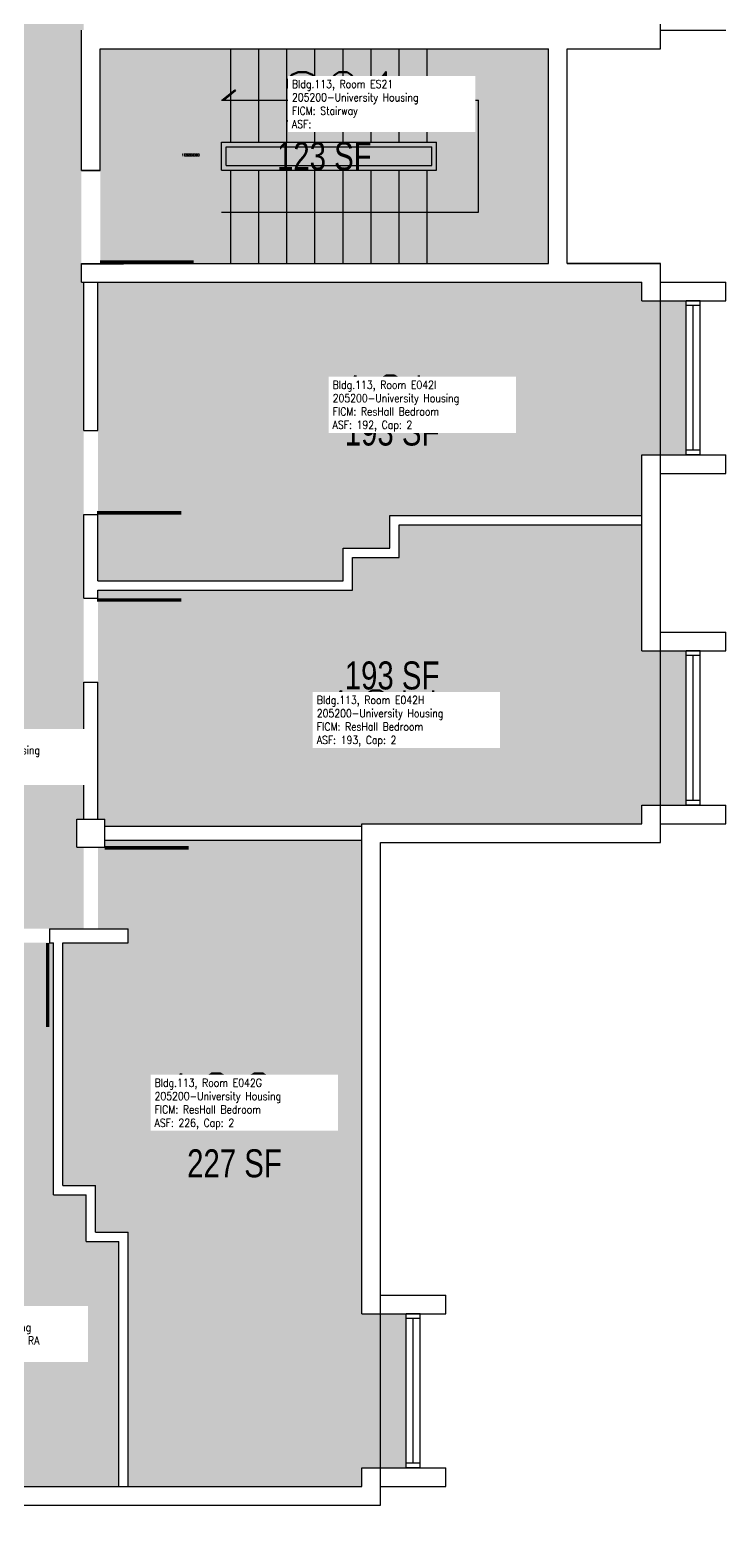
# Model space of a CAD drawing. Header units: inches. Extents: x -168 to 3268, y -1256 to 4808.
# Drawn here: x 2518 to 2816, y -1239 to -596 of the extents above; entities that cross this region are included whole.
import ezdxf
from ezdxf.enums import TextEntityAlignment as Align

# ---------------------------------------------------------------- set-up
doc = ezdxf.new("R2010")
doc.units = ezdxf.units.IN
doc.header["$LTSCALE"] = 100
doc.header["$MEASUREMENT"] = 0
for name, color, linetype in [('A-DOOR', 2, 'CONTINUOUS'), ('A-FLOR', 3, 'CONTINUOUS'), ('A-GLAZ', 1, 'CONTINUOUS'), ('A-GLAZ-SILL', 2, 'CONTINUOUS'), ('A-IDEN-RNUM', 7, 'CONTINUOUS'), ('A-IDEN-SNUM', 4, 'CONTINUOUS'), ('A-IDEN-VNUM', 4, 'CONTINUOUS'), ('A-SITE', 3, 'CONTINUOUS'), ('A-WALL', 5, 'CONTINUOUS'), ('AREA-TEXT', 3, 'CONTINUOUS'), ('Rooms-Category-Color', 7, 'CONTINUOUS'), ('Rooms-College-Color', 7, 'CONTINUOUS'), ('Rooms-Department-Color', 7, 'CONTINUOUS'), ('Rooms-Division-Color', 7, 'CONTINUOUS'), ('Rooms-Information', 7, 'CONTINUOUS')]:
    doc.layers.add(name, color=color, linetype=linetype)
doc.styles.add('AREA', font='arial.ttf', dxfattribs={"width": 0.75, "height": 12})
doc.styles.add('ROOMSNUMBER', font='TXT.SHX', dxfattribs={"height": 1})
doc.styles.add('ROOMVNUMBER', font='simplex.shx', dxfattribs={"width": 0.85})

msp = doc.modelspace()

# ---------------------------------------------------------------- hatches: boundary and pattern name
at = {"layer": 'Rooms-Category-Color', "true_color": 0x728ef3}
for points in [[(2497, -545.27), (2497, -739), (2351, -739), (2350.74, -633), (2350.73, -629.95), (2350.66, -597), (2350.65, -593.95), (2350.65, -545.27), (2307, -545.27), (2307, -597.32), (2307, -633.32), (2307, -694), (2310, -694), (2310, -706), (2307, -706), (2307, -763.98), (2307, -799.98), (2307, -835.79), (2307, -799.98), (2307, -835.79), (2307, -871.79), (2307, -934), (2310, -934), (2310, -937), (2312.03, -937), (2348.03, -937), (2418, -937), (2418, -934), (2430, -934), (2430, -937), (2431.05, -937), (2461.05, -937), (2487, -937), (2487, -981), (2490.24, -981), (2526.24, -981), (2541, -981), (2541, -946), (2538, -946), (2538, -934), (2541, -934), (2541, -875.42), (2541, -839.42), (2541, -803.61), (2541, -839.42), (2541, -803.61), (2541, -767.61), (2541, -704), (2540, -704), (2540, -696), (2540, -656), (2540, -596), (2541, -596), (2541, -545.27)], [(2780, -778), (2780, -804), (2672, -804), (2672, -818), (2652, -818), (2652, -832), (2547, -832), (2547, -803.61), (2547, -832), (2547, -803.61), (2547, -767.61), (2547, -704), (2780, -704), (2780, -712), (2799, -712), (2799, -778)], [(2656, -836), (2656, -822), (2676, -822), (2676, -808), (2780, -808), (2780, -862), (2799, -862), (2799, -928), (2780, -928), (2780, -936), (2660, -936), (2660, -937), (2550, -937), (2550, -934), (2547, -934), (2547, -875.42), (2547, -836)], [(2560, -987), (2560, -981), (2547, -981), (2547, -946), (2550, -946), (2550, -943), (2660, -943), (2660, -1146), (2679, -1146), (2679, -1212), (2660, -1212), (2660, -1220), (2560, -1220), (2560, -1111), (2546, -1111), (2546, -1091), (2532, -1091), (2532, -987)], [(2427, -987), (2490.24, -987), (2526.24, -987), (2528, -987), (2528, -1095), (2542, -1095), (2542, -1115), (2556, -1115), (2556, -1220), (2502, -1220), (2502, -1239), (2436, -1239), (2436, -1220), (2428, -1220), (2428, -1056), (2427, -1056)]]:
    msp.add_hatch(color=171, dxfattribs=at).paths.add_polyline_path(points)
at = {"layer": 'Rooms-Category-Color', "true_color": 0xadadad}
msp.add_hatch(color=253, dxfattribs=at).paths.add_polyline_path([(2692, -696), (2740, -696), (2740, -604), (2692, -604), (2686, -604), (2548, -604), (2548, -656), (2548, -696), (2686, -696)])
at = {"layer": 'Rooms-College-Color', "true_color": 0xadadad}
for points in [[(2497, -545.27), (2497, -739), (2351, -739), (2350.74, -633), (2350.73, -629.95), (2350.66, -597), (2350.65, -593.95), (2350.65, -545.27), (2307, -545.27), (2307, -597.32), (2307, -633.32), (2307, -694), (2310, -694), (2310, -706), (2307, -706), (2307, -763.98), (2307, -799.98), (2307, -835.79), (2307, -799.98), (2307, -835.79), (2307, -871.79), (2307, -934), (2310, -934), (2310, -937), (2312.03, -937), (2348.03, -937), (2418, -937), (2418, -934), (2430, -934), (2430, -937), (2431.05, -937), (2461.05, -937), (2487, -937), (2487, -981), (2490.24, -981), (2526.24, -981), (2541, -981), (2541, -946), (2538, -946), (2538, -934), (2541, -934), (2541, -875.42), (2541, -839.42), (2541, -803.61), (2541, -839.42), (2541, -803.61), (2541, -767.61), (2541, -704), (2540, -704), (2540, -696), (2540, -656), (2540, -596), (2541, -596), (2541, -545.27)], [(2692, -696), (2740, -696), (2740, -604), (2692, -604), (2686, -604), (2548, -604), (2548, -656), (2548, -696), (2686, -696)], [(2780, -778), (2780, -804), (2672, -804), (2672, -818), (2652, -818), (2652, -832), (2547, -832), (2547, -803.61), (2547, -832), (2547, -803.61), (2547, -767.61), (2547, -704), (2780, -704), (2780, -712), (2799, -712), (2799, -778)], [(2656, -836), (2656, -822), (2676, -822), (2676, -808), (2780, -808), (2780, -862), (2799, -862), (2799, -928), (2780, -928), (2780, -936), (2660, -936), (2660, -937), (2550, -937), (2550, -934), (2547, -934), (2547, -875.42), (2547, -836)], [(2560, -987), (2560, -981), (2547, -981), (2547, -946), (2550, -946), (2550, -943), (2660, -943), (2660, -1146), (2679, -1146), (2679, -1212), (2660, -1212), (2660, -1220), (2560, -1220), (2560, -1111), (2546, -1111), (2546, -1091), (2532, -1091), (2532, -987)], [(2427, -987), (2490.24, -987), (2526.24, -987), (2528, -987), (2528, -1095), (2542, -1095), (2542, -1115), (2556, -1115), (2556, -1220), (2502, -1220), (2502, -1239), (2436, -1239), (2436, -1220), (2428, -1220), (2428, -1056), (2427, -1056)]]:
    msp.add_hatch(color=253, dxfattribs=at).paths.add_polyline_path(points)
at = {"layer": 'Rooms-Department-Color', "true_color": 0x604aed}
for points in [[(2497, -545.27), (2497, -739), (2351, -739), (2350.74, -633), (2350.73, -629.95), (2350.66, -597), (2350.65, -593.95), (2350.65, -545.27), (2307, -545.27), (2307, -597.32), (2307, -633.32), (2307, -694), (2310, -694), (2310, -706), (2307, -706), (2307, -763.98), (2307, -799.98), (2307, -835.79), (2307, -799.98), (2307, -835.79), (2307, -871.79), (2307, -934), (2310, -934), (2310, -937), (2312.03, -937), (2348.03, -937), (2418, -937), (2418, -934), (2430, -934), (2430, -937), (2431.05, -937), (2461.05, -937), (2487, -937), (2487, -981), (2490.24, -981), (2526.24, -981), (2541, -981), (2541, -946), (2538, -946), (2538, -934), (2541, -934), (2541, -875.42), (2541, -839.42), (2541, -803.61), (2541, -839.42), (2541, -803.61), (2541, -767.61), (2541, -704), (2540, -704), (2540, -696), (2540, -656), (2540, -596), (2541, -596), (2541, -545.27)], [(2780, -778), (2780, -804), (2672, -804), (2672, -818), (2652, -818), (2652, -832), (2547, -832), (2547, -803.61), (2547, -832), (2547, -803.61), (2547, -767.61), (2547, -704), (2780, -704), (2780, -712), (2799, -712), (2799, -778)], [(2656, -836), (2656, -822), (2676, -822), (2676, -808), (2780, -808), (2780, -862), (2799, -862), (2799, -928), (2780, -928), (2780, -936), (2660, -936), (2660, -937), (2550, -937), (2550, -934), (2547, -934), (2547, -875.42), (2547, -836)], [(2560, -987), (2560, -981), (2547, -981), (2547, -946), (2550, -946), (2550, -943), (2660, -943), (2660, -1146), (2679, -1146), (2679, -1212), (2660, -1212), (2660, -1220), (2560, -1220), (2560, -1111), (2546, -1111), (2546, -1091), (2532, -1091), (2532, -987)], [(2427, -987), (2490.24, -987), (2526.24, -987), (2528, -987), (2528, -1095), (2542, -1095), (2542, -1115), (2556, -1115), (2556, -1220), (2502, -1220), (2502, -1239), (2436, -1239), (2436, -1220), (2428, -1220), (2428, -1056), (2427, -1056)]]:
    msp.add_hatch(color=173, dxfattribs=at).paths.add_polyline_path(points)
at = {"layer": 'Rooms-Department-Color', "true_color": 0xacacac}
msp.add_hatch(color=253, dxfattribs=at).paths.add_polyline_path([(2692, -696), (2740, -696), (2740, -604), (2692, -604), (2686, -604), (2548, -604), (2548, -656), (2548, -696), (2686, -696)])
at = {"layer": 'Rooms-Division-Color', "true_color": 0x604aed}
for points in [[(2497, -545.27), (2497, -739), (2351, -739), (2350.74, -633), (2350.73, -629.95), (2350.66, -597), (2350.65, -593.95), (2350.65, -545.27), (2307, -545.27), (2307, -597.32), (2307, -633.32), (2307, -694), (2310, -694), (2310, -706), (2307, -706), (2307, -763.98), (2307, -799.98), (2307, -835.79), (2307, -799.98), (2307, -835.79), (2307, -871.79), (2307, -934), (2310, -934), (2310, -937), (2312.03, -937), (2348.03, -937), (2418, -937), (2418, -934), (2430, -934), (2430, -937), (2431.05, -937), (2461.05, -937), (2487, -937), (2487, -981), (2490.24, -981), (2526.24, -981), (2541, -981), (2541, -946), (2538, -946), (2538, -934), (2541, -934), (2541, -875.42), (2541, -839.42), (2541, -803.61), (2541, -839.42), (2541, -803.61), (2541, -767.61), (2541, -704), (2540, -704), (2540, -696), (2540, -656), (2540, -596), (2541, -596), (2541, -545.27)], [(2780, -778), (2780, -804), (2672, -804), (2672, -818), (2652, -818), (2652, -832), (2547, -832), (2547, -803.61), (2547, -832), (2547, -803.61), (2547, -767.61), (2547, -704), (2780, -704), (2780, -712), (2799, -712), (2799, -778)], [(2656, -836), (2656, -822), (2676, -822), (2676, -808), (2780, -808), (2780, -862), (2799, -862), (2799, -928), (2780, -928), (2780, -936), (2660, -936), (2660, -937), (2550, -937), (2550, -934), (2547, -934), (2547, -875.42), (2547, -836)], [(2560, -987), (2560, -981), (2547, -981), (2547, -946), (2550, -946), (2550, -943), (2660, -943), (2660, -1146), (2679, -1146), (2679, -1212), (2660, -1212), (2660, -1220), (2560, -1220), (2560, -1111), (2546, -1111), (2546, -1091), (2532, -1091), (2532, -987)], [(2427, -987), (2490.24, -987), (2526.24, -987), (2528, -987), (2528, -1095), (2542, -1095), (2542, -1115), (2556, -1115), (2556, -1220), (2502, -1220), (2502, -1239), (2436, -1239), (2436, -1220), (2428, -1220), (2428, -1056), (2427, -1056)]]:
    msp.add_hatch(color=173, dxfattribs=at).paths.add_polyline_path(points)
at = {"layer": 'Rooms-Division-Color', "true_color": 0xadadad}
msp.add_hatch(color=253, dxfattribs=at).paths.add_polyline_path([(2692, -696), (2740, -696), (2740, -604), (2692, -604), (2686, -604), (2548, -604), (2548, -656), (2548, -696), (2686, -696)])

# ---------------------------------------------------------------- linework, layer by layer
at = {"layer": 'A-DOOR'}
for points in [[(2547.99, -695.37, 1.5, 1.5, 0), (2587.99, -695.37, 0, 0, 0), (2587.99, -694.62, 0, 0, 0.414214), (2546.49, -656.12, 0, 0, 0.414214)], [(2546.7, -802.86, 1.5, 1.5, 0), (2582.7, -802.86, 0, 0, 0), (2582.7, -802.11, 0, 0, 0.414214), (2545.2, -767.61, 0, 0, 0.414214)], [(2546.7, -840.17, 1.5, 1.5, 0), (2582.7, -840.17, 0, 0, 0), (2582.7, -840.92, 0, 0, -0.414214), (2545.2, -875.42, 0, 0, -0.414214)], [(2549.9, -946.32, 1.5, 1.5, 0), (2585.9, -946.32, 0, 0, 0), (2585.9, -947.07, 0, 0, -0.414214), (2548.4, -981.57, 0, 0, -0.414214)], [(2525.49, -987.12, 1.5, 1.5, 0), (2525.49, -1023.12, 0, 0, 0), (2524.74, -1023.12, 0, 0, -0.414214), (2490.24, -985.62, 0, 0, -0.414214)]]:
    msp.add_lwpolyline(points, format="xyseb", dxfattribs=at)
at = {"layer": 'A-FLOR'}
for p, q in [((2604, -644), (2604, -604)), ((2616, -644), (2616, -604)), ((2628, -644), (2628, -604)), ((2640, -644), (2640, -604)), ((2652, -644), (2652, -604)), ((2664, -644), (2664, -604)), ((2676, -644), (2676, -604)), ((2688, -644), (2688, -604)), ((2600.07, -626.02), (2605.63, -621.61)), ((2606.02, -622.09), (2601.07, -626)), ((2605.63, -621.61), (2606.02, -622.09)), ((2600, -626), (2710, -626)), ((2710, -674), (2710, -626)), ((2604, -696), (2604, -656)), ((2616, -696), (2616, -656)), ((2628, -696), (2628, -656)), ((2640, -696), (2640, -656)), ((2652, -696), (2652, -656)), ((2664, -696), (2664, -656)), ((2676, -696), (2676, -656)), ((2688, -696), (2688, -656)), ((2600, -674), (2710, -674))]:
    msp.add_line(p, q, dxfattribs=at)
at = {"layer": 'A-GLAZ'}
for p, q in [((2802, -776), (2802, -714)), ((2802, -926), (2802, -864)), ((2682, -1210), (2682, -1148))]:
    msp.add_line(p, q, dxfattribs=at)
at = {"layer": 'A-GLAZ-SILL'}
for p, q in [((2799, -776), (2799, -714)), ((2805, -776), (2805, -714)), ((2799, -926), (2799, -864)), ((2805, -926), (2805, -864)), ((2679, -1210), (2679, -1148)), ((2685, -1210), (2685, -1148))]:
    msp.add_line(p, q, dxfattribs=at)
at = {"layer": 'A-SITE'}
msp.add_lwpolyline([(2788, -116), (2668, -116), (2668, 4), (2428, 4), (2428, 168), (2180, 168), (2180, -116), (2060, -116), (2060, -364), (2100, -364), (2100, -456), (2060, -456), (2060, -944), (2180, -944), (2180, -1064), (2420, -1064), (2420, -1228), (2668, -1228), (2668, -944), (2788, -944), (2788, -696), (2748, -696), (2748, -604), (2788, -604)], close=True, dxfattribs=at)
at = {"layer": 'A-WALL'}
for p, q in [((2540, -656.12), (2540, -596)), ((2788, -596), (2816, -596)), ((2788, -604), (2788, -596)), ((2548, -604), (2740, -604)), ((2548, -656.12), (2548, -604)), ((2740, -696), (2740, -604)), ((2748, -696), (2748, -604)), ((2748, -604), (2788, -604)), ((2600, -644), (2692, -644)), ((2600, -656), (2600, -644)), ((2602, -646), (2690, -646)), ((2602, -654), (2602, -646)), ((2690, -654), (2690, -646)), ((2692, -656), (2692, -644)), ((2602, -654), (2690, -654)), ((2540, -656), (2548, -656)), ((2540, -656.12), (2548, -656.12)), ((2600, -656), (2692, -656)), ((2540, -696), (2740, -696)), ((2540, -704), (2540, -696)), ((2540, -696.12), (2557.99, -696.12)), ((2748, -696), (2788, -696)), ((2788, -704), (2788, -696)), ((2540, -704), (2780, -704)), ((2541, -767.61), (2541, -704)), ((2547, -767.61), (2547, -704)), ((2780, -712), (2780, -704)), ((2788, -704), (2816, -704)), ((2816, -712), (2816, -704)), ((2780, -712), (2816, -712)), ((2805, -712), (2799, -712)), ((2799, -714), (2799, -712)), ((2805, -714), (2805, -712)), ((2805, -714), (2799, -714)), ((2541, -767.61), (2547, -767.61)), ((2780, -862), (2780, -778)), ((2780, -778), (2816, -778)), ((2805, -776), (2799, -776)), ((2799, -778), (2799, -776)), ((2805, -778), (2799, -778)), ((2805, -778), (2805, -776)), ((2816, -786), (2816, -778)), ((2788, -854), (2788, -786)), ((2788, -786), (2816, -786)), ((2541, -839.42), (2541, -803.61)), ((2541, -803.61), (2547, -803.61)), ((2547, -832), (2547, -803.61)), ((2672, -804), (2780, -804)), ((2672, -818), (2672, -804)), ((2676, -808), (2780, -808)), ((2676, -822), (2676, -808)), ((2652, -818), (2672, -818)), ((2652, -832), (2652, -818)), ((2656, -822), (2676, -822)), ((2656, -836), (2656, -822)), ((2547, -832), (2652, -832)), ((2541, -839.42), (2547, -839.42)), ((2547, -836), (2656, -836)), ((2547, -839.42), (2547, -836)), ((2788, -854), (2816, -854)), ((2816, -862), (2816, -854)), ((2780, -862), (2816, -862)), ((2805, -862), (2799, -862)), ((2799, -864), (2799, -862)), ((2805, -864), (2799, -864)), ((2805, -864), (2805, -862)), ((2541, -875.42), (2547, -875.42)), ((2541, -934), (2541, -875.42)), ((2547, -934), (2547, -875.42)), ((2780, -928), (2816, -928)), ((2780, -936), (2780, -928)), ((2805, -926), (2799, -926)), ((2799, -928), (2799, -926)), ((2805, -928), (2799, -928)), ((2805, -928), (2805, -926)), ((2816, -936), (2816, -928)), ((2538, -934), (2550, -934)), ((2538, -946), (2538, -934)), ((2550, -946), (2550, -934)), ((2550, -937), (2660, -937)), ((2660, -1146), (2660, -936)), ((2660, -936), (2780, -936)), ((2788, -936), (2816, -936)), ((2788, -944), (2788, -936)), ((2550, -943), (2660, -943)), ((2668, -1138), (2668, -944)), ((2668, -944), (2788, -944)), ((2538, -946), (2550, -946)), ((2526.24, -981), (2526.24, -987)), ((2526.24, -981), (2560, -981)), ((2560, -987), (2560, -981)), ((2526.24, -987), (2528, -987)), ((2528, -1095), (2528, -987)), ((2532, -1091), (2532, -987)), ((2532, -987), (2560, -987)), ((2532, -1091), (2546, -1091)), ((2546, -1111), (2546, -1091)), ((2528, -1095), (2542, -1095)), ((2542, -1115), (2542, -1095)), ((2546, -1111), (2560, -1111)), ((2560, -1220), (2560, -1111)), ((2542, -1115), (2556, -1115)), ((2556, -1220), (2556, -1115)), ((2668, -1138), (2696, -1138)), ((2696, -1146), (2696, -1138)), ((2660, -1146), (2696, -1146)), ((2679, -1148), (2679, -1146)), ((2685, -1146), (2679, -1146)), ((2685, -1148), (2679, -1148)), ((2685, -1148), (2685, -1146)), ((2660, -1212), (2696, -1212)), ((2660, -1220), (2660, -1212)), ((2679, -1212), (2679, -1210)), ((2685, -1210), (2679, -1210)), ((2685, -1212), (2679, -1212)), ((2685, -1212), (2685, -1210)), ((2696, -1220), (2696, -1212)), ((2502, -1220), (2660, -1220)), ((2668, -1220), (2696, -1220)), ((2668, -1228), (2668, -1220)), ((2510, -1228), (2668, -1228))]:
    msp.add_line(p, q, dxfattribs=at)

# ---------------------------------------------------------------- texts
at = {"layer": 'A-IDEN-RNUM', "style": 'ROOMSNUMBER', "width": 0.85}
for s, p in [('0S21-00', (2586.78, -649.52)), ('0042-I0', (2667, -756)), ('0042-H0', (2667, -891)), ('0042-G0', (2598, -1055))]:
    msp.add_text(s, height=1, dxfattribs=at).set_placement(p, align=Align.MIDDLE)
at = {"layer": 'A-IDEN-SNUM', "style": 'ROOMSNUMBER', "width": 0.85}
for s, p in [('1130ES2100', (2586.78, -649.52)), ('1130E042I0', (2667, -756)), ('1130E042H0', (2667, -891)), ('1130E042G0', (2598, -1055))]:
    msp.add_text(s, height=1, dxfattribs=at).set_placement(p, align=Align.MIDDLE)
at = {"layer": 'A-IDEN-VNUM', "style": 'ROOMVNUMBER', "width": 0.85}
for s, p in [('S21', (2652, -626)), ('42I', (2667, -756)), ('42H', (2667, -891)), ('42G', (2598, -1055))]:
    msp.add_text(s, height=24, dxfattribs=at).set_placement(p, align=Align.MIDDLE)
at = {"layer": 'AREA-TEXT', "style": 'AREA', "width": 0.75}
for s, p in [('123 SF', (2644, -650)), ('193 SF', (2673, -768)), ('193 SF', (2673, -872.5)), ('227 SF', (2605.5, -1081.5))]:
    msp.add_text(s, height=12, dxfattribs=at).set_placement(p, align=Align.MIDDLE_CENTER)

# ---------------------------------------------------------------- next in the draw order: texts
at = {"layer": 'Rooms-Information', "char_height": 3.4286, "width": 76.8, "attachment_point": 7, "style": 'ROOMVNUMBER', "bg_fill": 3, "box_fill_scale": 1.5, "bg_fill_color": 256, "bg_fill_true_color": 13158600, "bg_fill_transparency": 0}
for s, insert in [('Bldg.113, Room ES21^M^J205200-University Housing^M^JFICM: Stairway^M^JASF: ', (2630.14, -638)), ('Bldg.113, Room E042I^M^J205200-University Housing^M^JFICM: ResHall Bedroom^M^JASF: 192, Cap: 2', (2647.57, -768)), ('Bldg.113, Room E042H^M^J205200-University Housing^M^JFICM: ResHall Bedroom^M^JASF: 193, Cap: 2', (2640.77, -903)), ('Bldg.113, Room E042Z^M^J205200-University Housing^M^JFICM: Storage Closet^M^JASF: ', (2468.03, -917.7)), ('Bldg.113, Room E042G^M^J205200-University Housing^M^JFICM: ResHall Bedroom^M^JASF: 226, Cap: 2', (2571.29, -1067)), ('Bldg.113, Room E042F^M^J205200-University Housing^M^JFICM: ResHall Bedroom - RA^M^JASF: 193, Cap: 2', (2464.26, -1166))]:
    msp.add_mtext(s, dxfattribs=dict(at, insert=insert))

doc.saveas('drawing.dxf')
